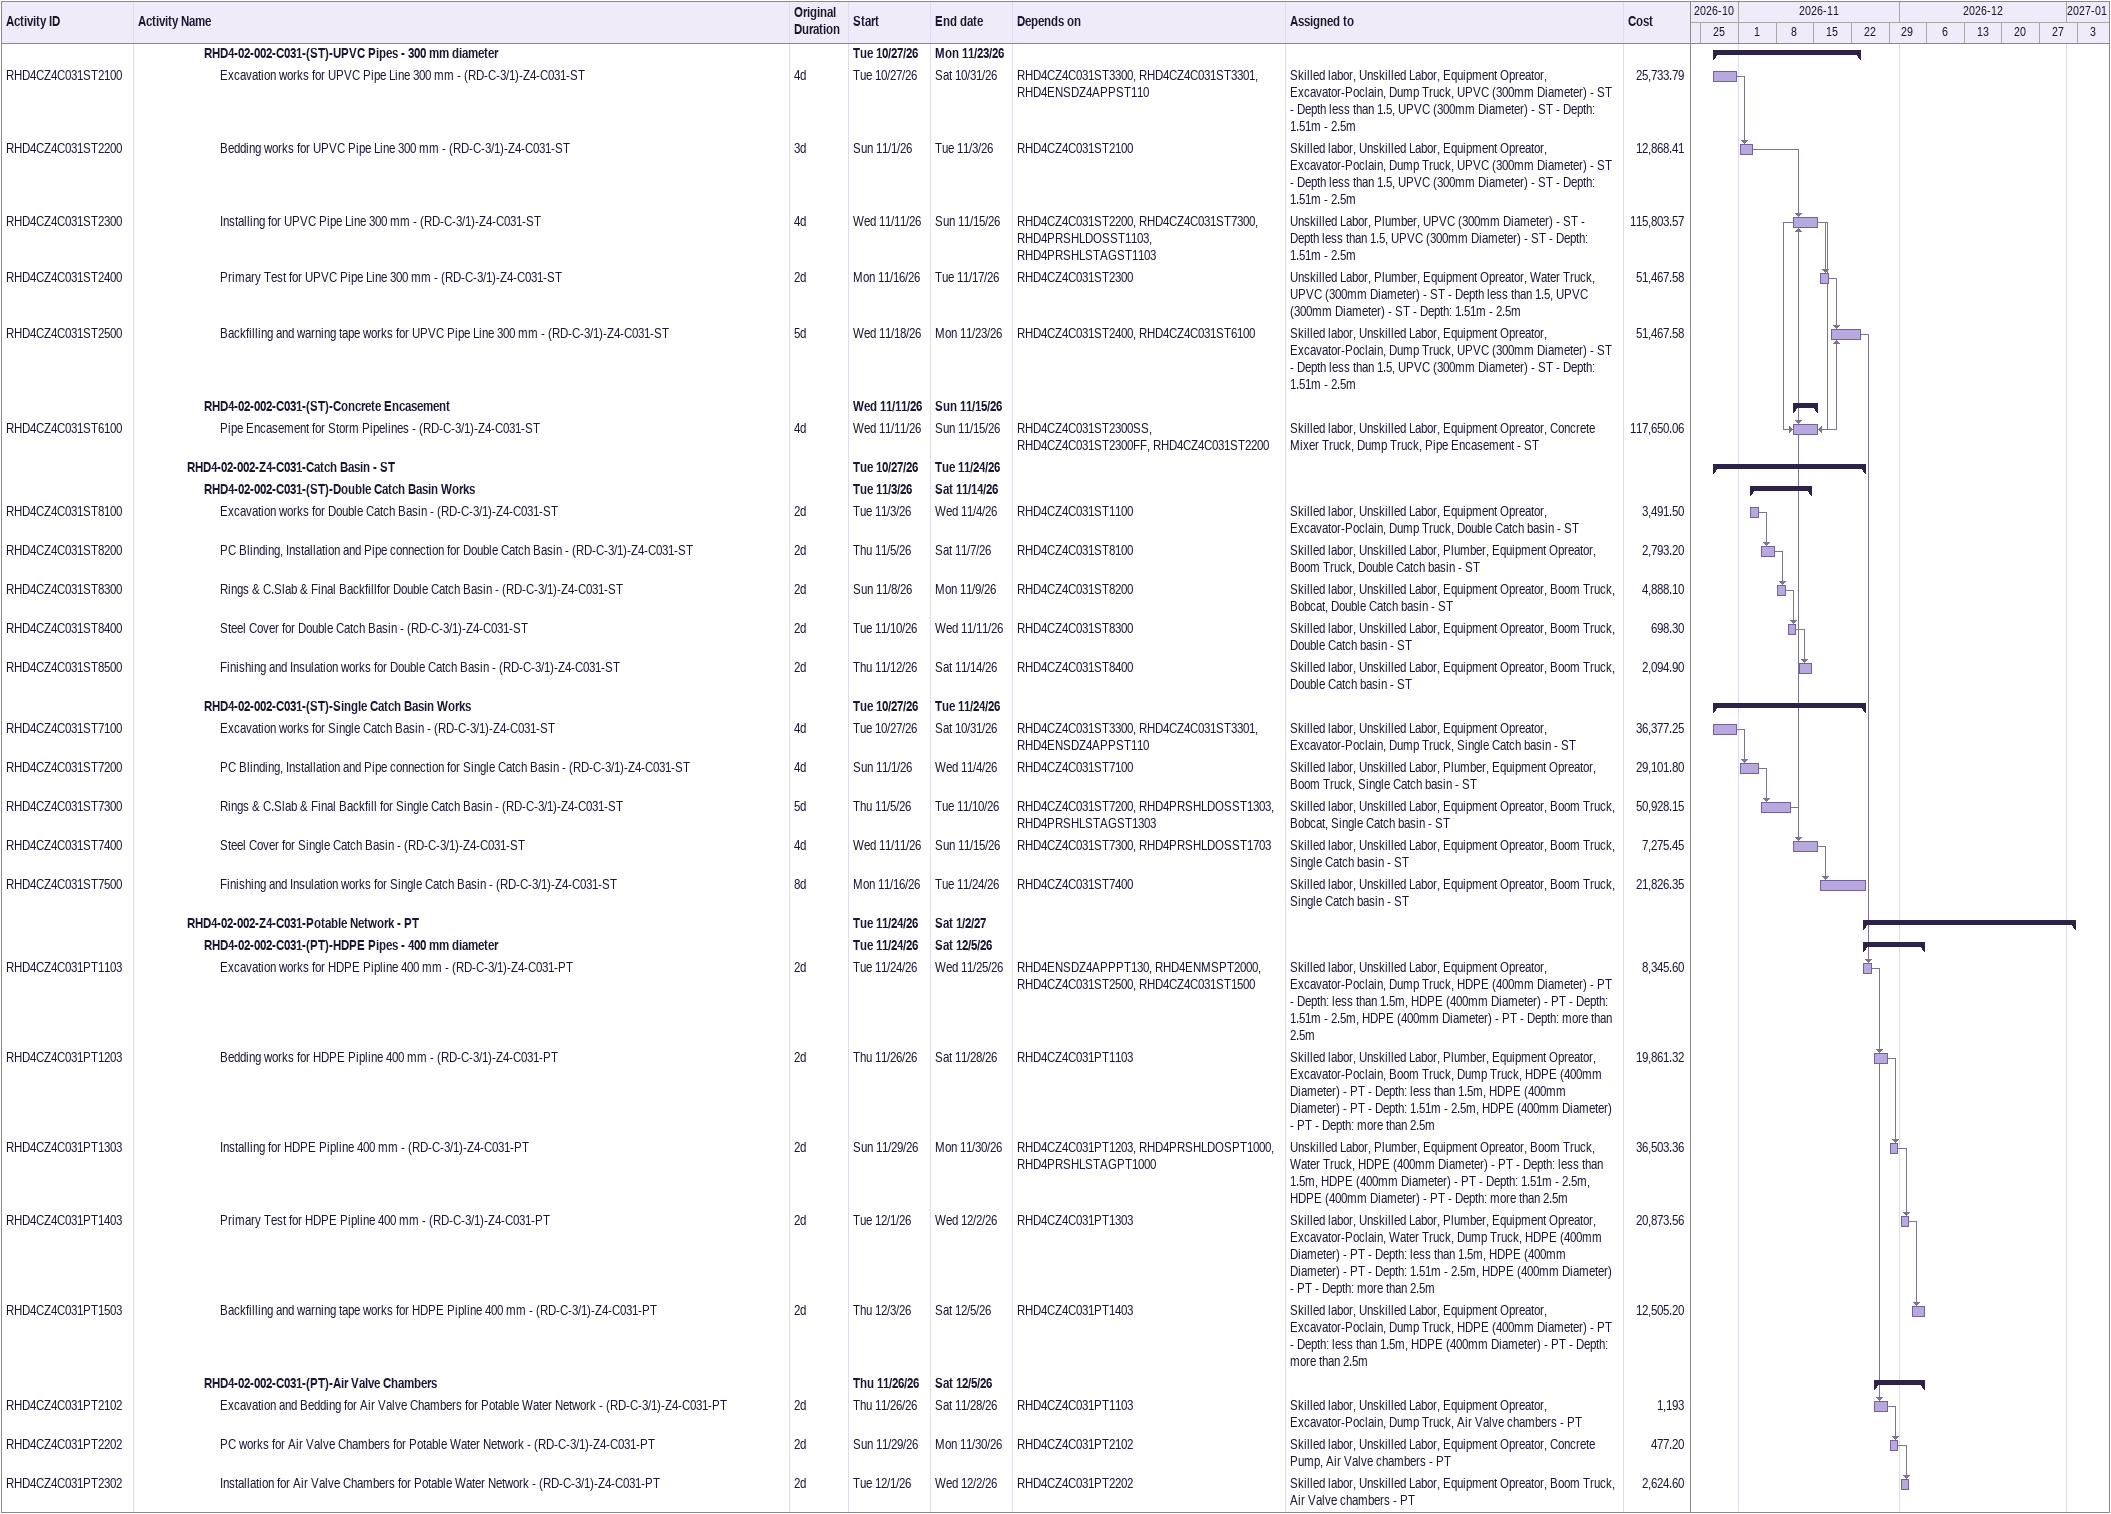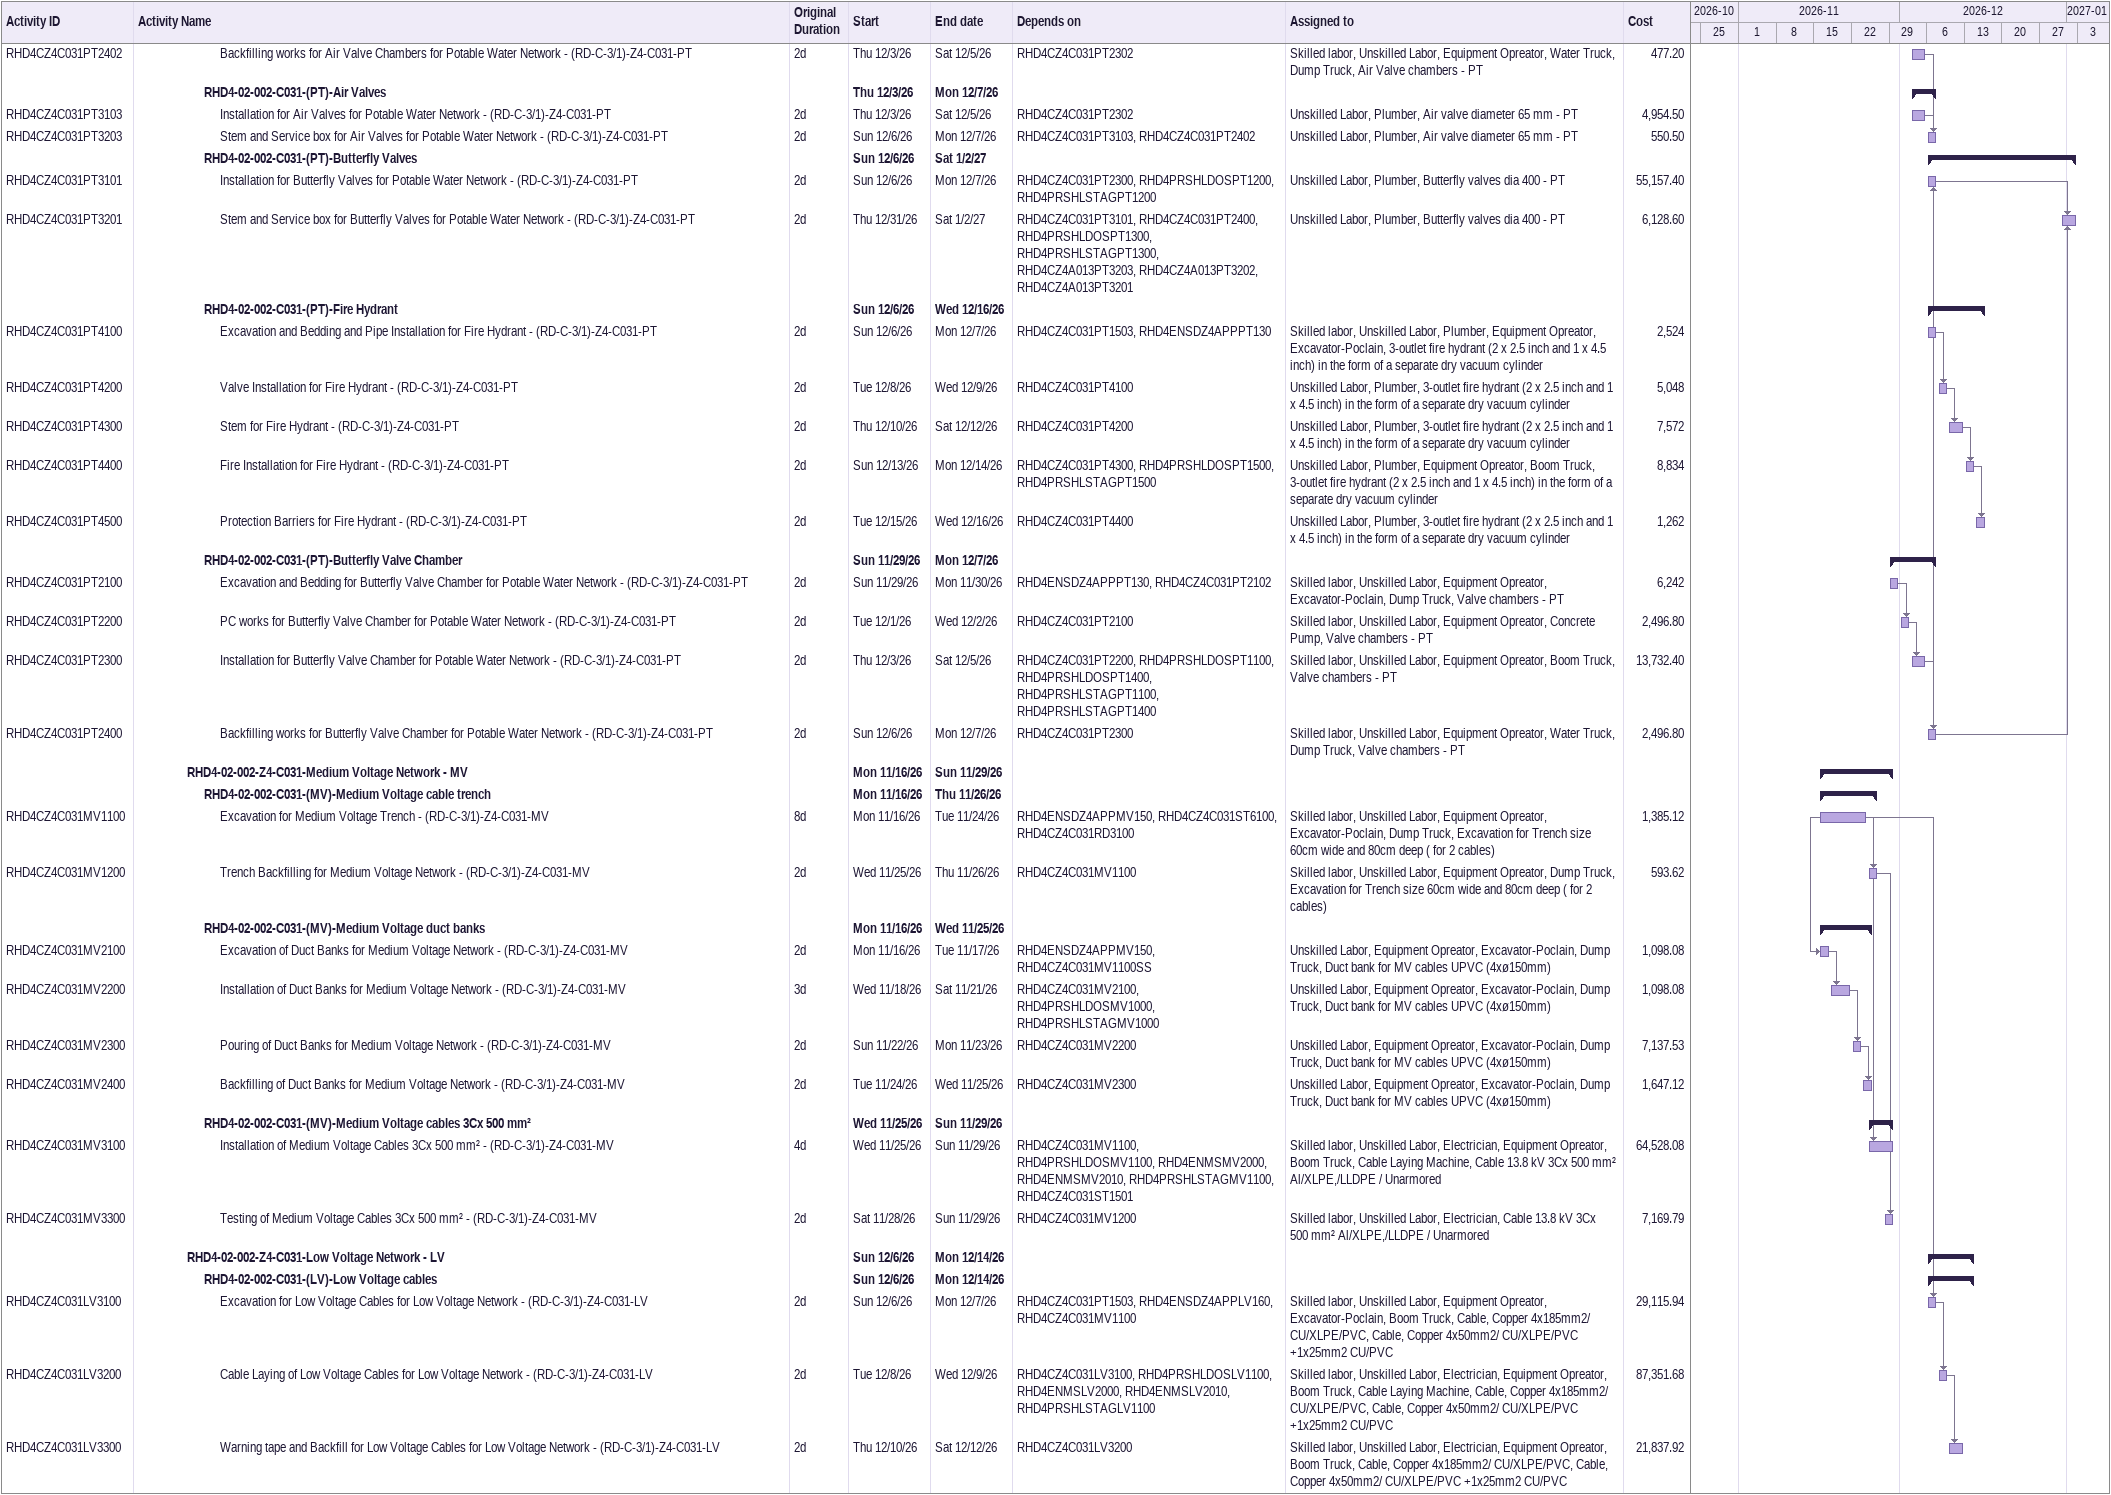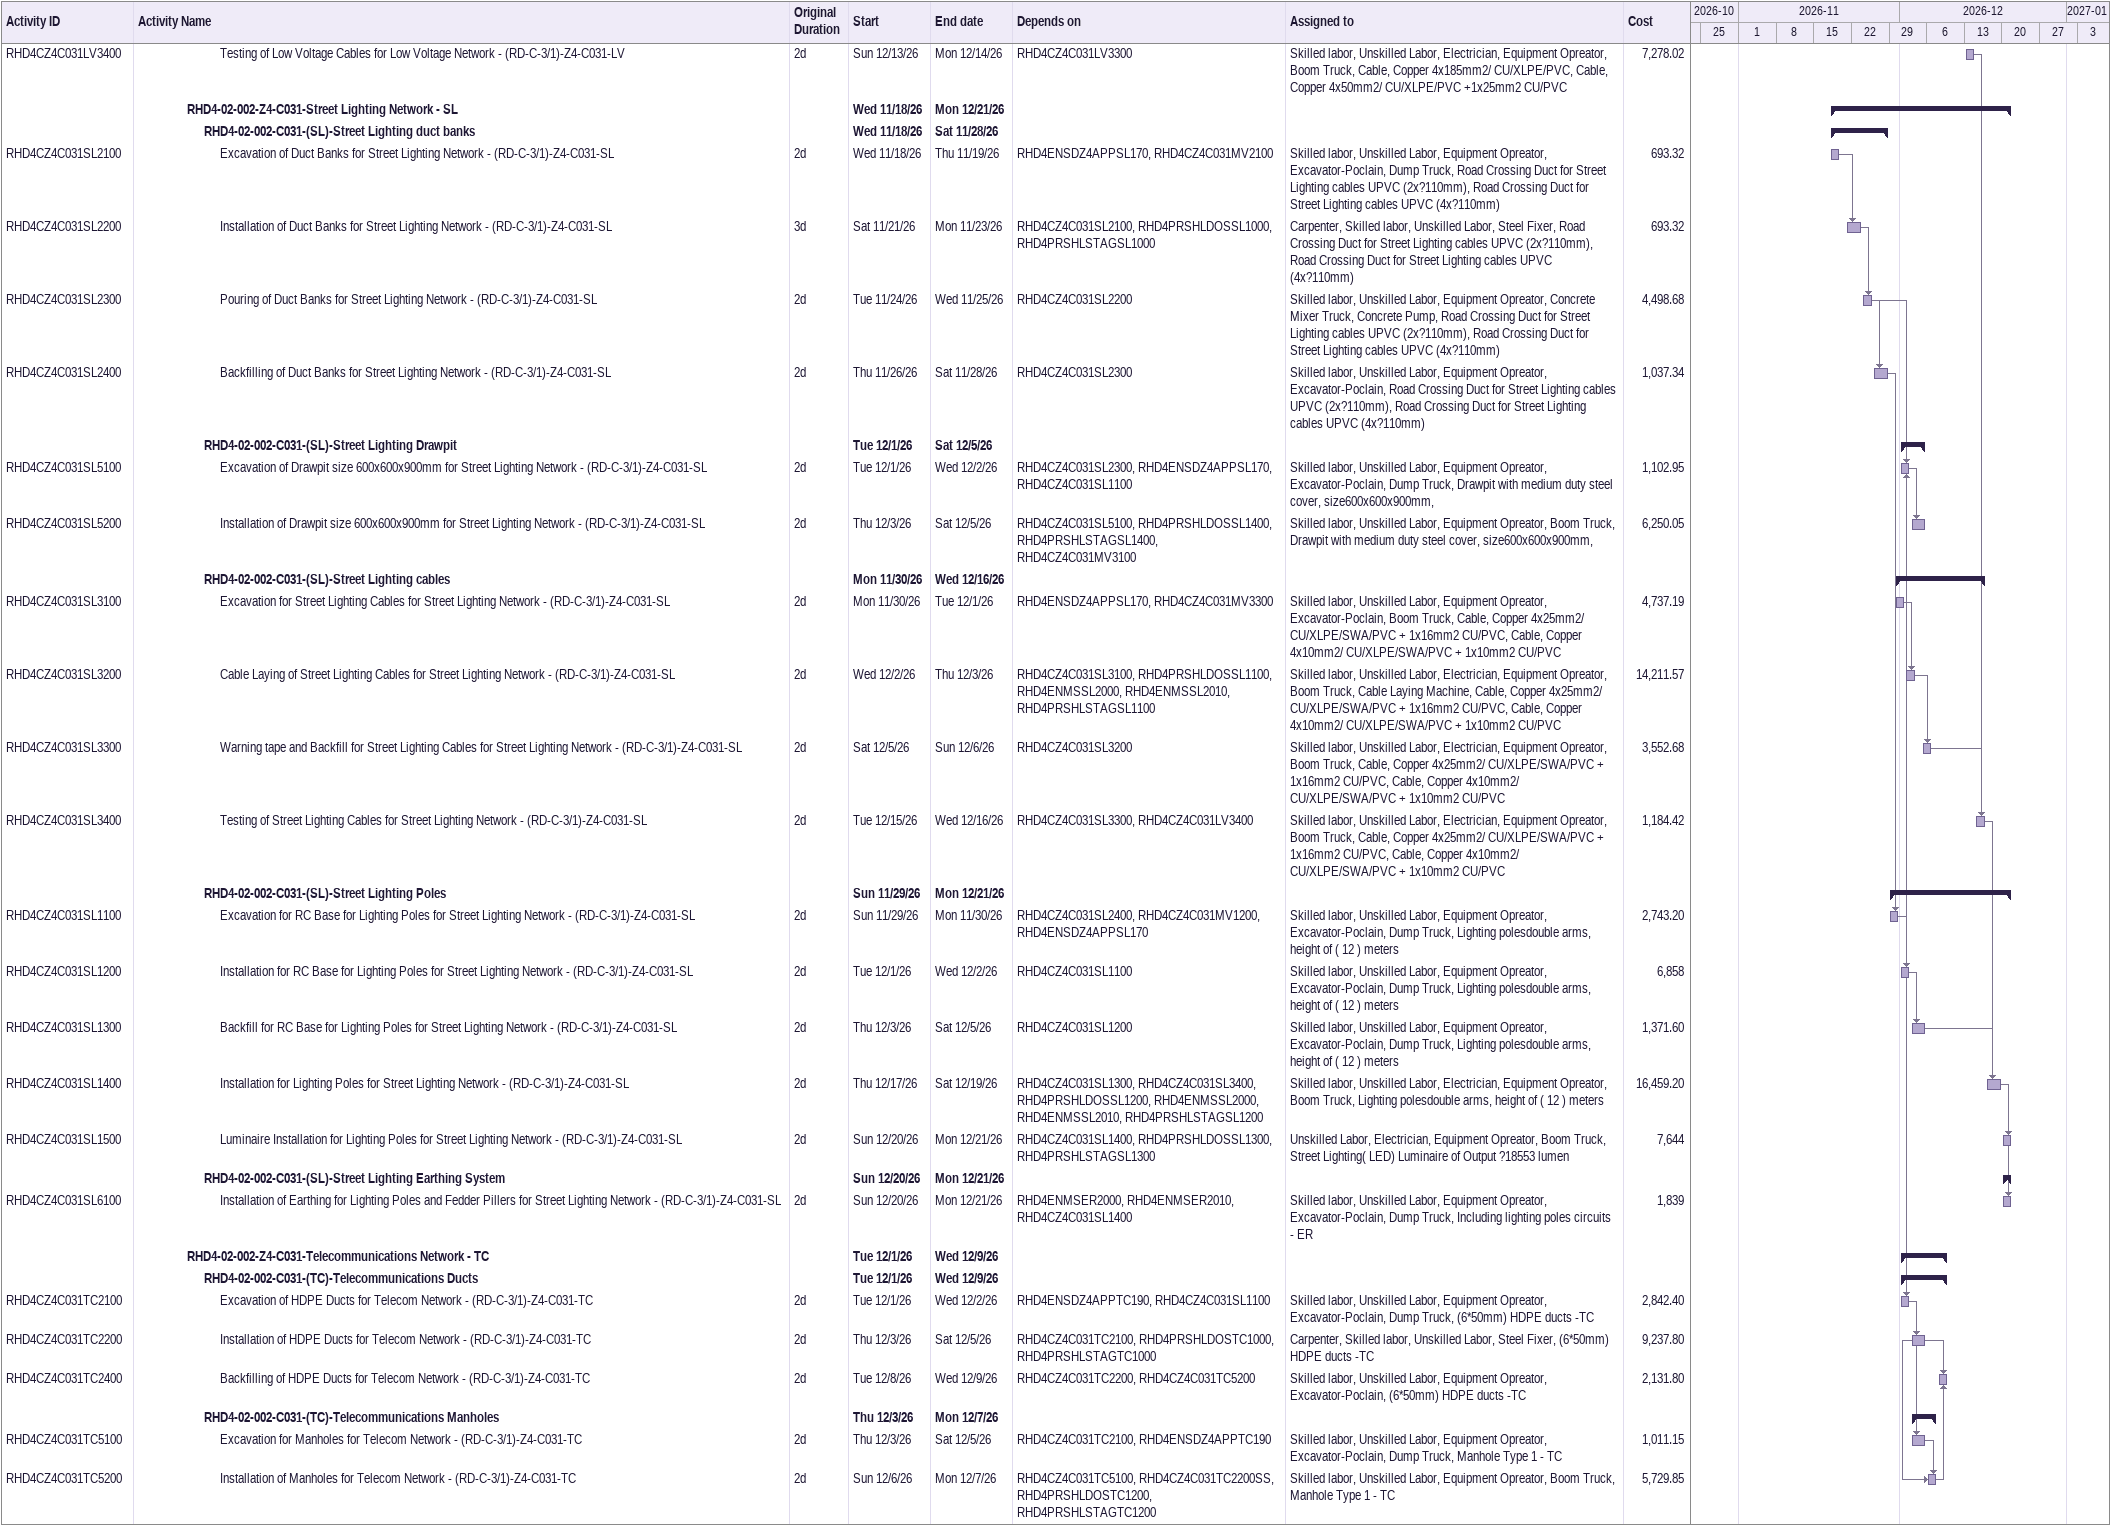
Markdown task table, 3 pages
| ID | Level | Task | Original duration | Start | Finish | Predecessors | Resources | Cost |
|---|---|---|---|---|---|---|---|---|
|  | 5 | **RHD4-02-002-C031-(ST)-UPVC Pipes - 300 mm diameter** |  | 2026-10-27 | 2026-11-23 |  |  |  |
| RHD4CZ4C031ST2100 | 6 | Excavation works for UPVC Pipe Line 300 mm - (RD-C-3/1)-Z4-C031-ST | 4d | 2026-10-27 | 2026-10-31 | RHD4CZ4C031ST3300, RHD4CZ4C031ST3301, RHD4ENSDZ4APPST110 | Skilled labor, Unskilled Labor, Equipment Opreator, Excavator-Poclain, Dump Truck, UPVC (300mm Diameter) - ST - Depth less than 1.5, UPVC (300mm Diameter) - ST - Depth: 1.51m - 2.5m | 25733.79 |
| RHD4CZ4C031ST2200 | 6 | Bedding works for UPVC Pipe Line 300 mm - (RD-C-3/1)-Z4-C031-ST | 3d | 2026-11-01 | 2026-11-03 | RHD4CZ4C031ST2100 | Skilled labor, Unskilled Labor, Equipment Opreator, Excavator-Poclain, Dump Truck, UPVC (300mm Diameter) - ST - Depth less than 1.5, UPVC (300mm Diameter) - ST - Depth: 1.51m - 2.5m | 12868.41 |
| RHD4CZ4C031ST2300 | 6 | Installing for UPVC Pipe Line 300 mm - (RD-C-3/1)-Z4-C031-ST | 4d | 2026-11-11 | 2026-11-15 | RHD4CZ4C031ST2200, RHD4CZ4C031ST7300, RHD4PRSHLDOSST1103, RHD4PRSHLSTAGST1103 | Unskilled Labor, Plumber, UPVC (300mm Diameter) - ST - Depth less than 1.5, UPVC (300mm Diameter) - ST - Depth: 1.51m - 2.5m | 115803.57 |
| RHD4CZ4C031ST2400 | 6 | Primary Test for UPVC Pipe Line 300 mm - (RD-C-3/1)-Z4-C031-ST | 2d | 2026-11-16 | 2026-11-17 | RHD4CZ4C031ST2300 | Unskilled Labor, Plumber, Equipment Opreator, Water Truck, UPVC (300mm Diameter) - ST - Depth less than 1.5, UPVC (300mm Diameter) - ST - Depth: 1.51m - 2.5m | 51467.58 |
| RHD4CZ4C031ST2500 | 6 | Backfilling and warning tape works for UPVC Pipe Line 300 mm - (RD-C-3/1)-Z4-C031-ST | 5d | 2026-11-18 | 2026-11-23 | RHD4CZ4C031ST2400, RHD4CZ4C031ST6100 | Skilled labor, Unskilled Labor, Equipment Opreator, Excavator-Poclain, Dump Truck, UPVC (300mm Diameter) - ST - Depth less than 1.5, UPVC (300mm Diameter) - ST - Depth: 1.51m - 2.5m | 51467.58 |
|  | 5 | **RHD4-02-002-C031-(ST)-Concrete Encasement** |  | 2026-11-11 | 2026-11-15 |  |  |  |
| RHD4CZ4C031ST6100 | 6 | Pipe Encasement for Storm Pipelines - (RD-C-3/1)-Z4-C031-ST | 4d | 2026-11-11 | 2026-11-15 | RHD4CZ4C031ST2300SS, RHD4CZ4C031ST2300FF, RHD4CZ4C031ST2200 | Skilled labor, Unskilled Labor, Equipment Opreator, Concrete Mixer Truck, Dump Truck, Pipe Encasement - ST | 117650.06 |
|  | 4 | **RHD4-02-002-Z4-C031-Catch Basin - ST** |  | 2026-10-27 | 2026-11-24 |  |  |  |
|  | 5 | **RHD4-02-002-C031-(ST)-Double Catch Basin Works** |  | 2026-11-03 | 2026-11-14 |  |  |  |
| RHD4CZ4C031ST8100 | 6 | Excavation works for Double Catch Basin - (RD-C-3/1)-Z4-C031-ST | 2d | 2026-11-03 | 2026-11-04 | RHD4CZ4C031ST1100 | Skilled labor, Unskilled Labor, Equipment Opreator, Excavator-Poclain, Dump Truck, Double Catch basin - ST | 3491.50 |
| RHD4CZ4C031ST8200 | 6 | PC Blinding, Installation and Pipe connection for Double Catch Basin - (RD-C-3/1)-Z4-C031-ST | 2d | 2026-11-05 | 2026-11-07 | RHD4CZ4C031ST8100 | Skilled labor, Unskilled Labor, Plumber, Equipment Opreator, Boom Truck, Double Catch basin - ST | 2793.20 |
| RHD4CZ4C031ST8300 | 6 | Rings & C.Slab & Final Backfillfor Double Catch Basin - (RD-C-3/1)-Z4-C031-ST | 2d | 2026-11-08 | 2026-11-09 | RHD4CZ4C031ST8200 | Skilled labor, Unskilled Labor, Equipment Opreator, Boom Truck, Bobcat, Double Catch basin - ST | 4888.10 |
| RHD4CZ4C031ST8400 | 6 | Steel Cover for Double Catch Basin - (RD-C-3/1)-Z4-C031-ST | 2d | 2026-11-10 | 2026-11-11 | RHD4CZ4C031ST8300 | Skilled labor, Unskilled Labor, Equipment Opreator, Boom Truck, Double Catch basin - ST | 698.30 |
| RHD4CZ4C031ST8500 | 6 | Finishing and Insulation works for Double Catch Basin - (RD-C-3/1)-Z4-C031-ST | 2d | 2026-11-12 | 2026-11-14 | RHD4CZ4C031ST8400 | Skilled labor, Unskilled Labor, Equipment Opreator, Boom Truck, Double Catch basin - ST | 2094.90 |
|  | 5 | **RHD4-02-002-C031-(ST)-Single Catch Basin Works** |  | 2026-10-27 | 2026-11-24 |  |  |  |
| RHD4CZ4C031ST7100 | 6 | Excavation works for Single Catch Basin - (RD-C-3/1)-Z4-C031-ST | 4d | 2026-10-27 | 2026-10-31 | RHD4CZ4C031ST3300, RHD4CZ4C031ST3301, RHD4ENSDZ4APPST110 | Skilled labor, Unskilled Labor, Equipment Opreator, Excavator-Poclain, Dump Truck, Single Catch basin - ST | 36377.25 |
| RHD4CZ4C031ST7200 | 6 | PC Blinding, Installation and Pipe connection for Single Catch Basin - (RD-C-3/1)-Z4-C031-ST | 4d | 2026-11-01 | 2026-11-04 | RHD4CZ4C031ST7100 | Skilled labor, Unskilled Labor, Plumber, Equipment Opreator, Boom Truck, Single Catch basin - ST | 29101.80 |
| RHD4CZ4C031ST7300 | 6 | Rings & C.Slab & Final Backfill for Single Catch Basin - (RD-C-3/1)-Z4-C031-ST | 5d | 2026-11-05 | 2026-11-10 | RHD4CZ4C031ST7200, RHD4PRSHLDOSST1303, RHD4PRSHLSTAGST1303 | Skilled labor, Unskilled Labor, Equipment Opreator, Boom Truck, Bobcat, Single Catch basin - ST | 50928.15 |
| RHD4CZ4C031ST7400 | 6 | Steel Cover for Single Catch Basin - (RD-C-3/1)-Z4-C031-ST | 4d | 2026-11-11 | 2026-11-15 | RHD4CZ4C031ST7300, RHD4PRSHLDOSST1703 | Skilled labor, Unskilled Labor, Equipment Opreator, Boom Truck, Single Catch basin - ST | 7275.45 |
| RHD4CZ4C031ST7500 | 6 | Finishing and Insulation works for Single Catch Basin - (RD-C-3/1)-Z4-C031-ST | 8d | 2026-11-16 | 2026-11-24 | RHD4CZ4C031ST7400 | Skilled labor, Unskilled Labor, Equipment Opreator, Boom Truck, Single Catch basin - ST | 21826.35 |
|  | 4 | **RHD4-02-002-Z4-C031-Potable Network - PT** |  | 2026-11-24 | 2027-01-02 |  |  |  |
|  | 5 | **RHD4-02-002-C031-(PT)-HDPE Pipes - 400 mm diameter** |  | 2026-11-24 | 2026-12-05 |  |  |  |
| RHD4CZ4C031PT1103 | 6 | Excavation works for HDPE Pipline 400 mm - (RD-C-3/1)-Z4-C031-PT | 2d | 2026-11-24 | 2026-11-25 | RHD4ENSDZ4APPPT130, RHD4ENMSPT2000, RHD4CZ4C031ST2500, RHD4CZ4C031ST1500 | Skilled labor, Unskilled Labor, Equipment Opreator, Excavator-Poclain, Dump Truck, HDPE (400mm Diameter) - PT - Depth: less than 1.5m, HDPE (400mm Diameter) - PT - Depth: 1.51m - 2.5m, HDPE (400mm Diameter) - PT - Depth: more than 2.5m | 8345.60 |
| RHD4CZ4C031PT1203 | 6 | Bedding works for HDPE Pipline 400 mm - (RD-C-3/1)-Z4-C031-PT | 2d | 2026-11-26 | 2026-11-28 | RHD4CZ4C031PT1103 | Skilled labor, Unskilled Labor, Plumber, Equipment Opreator, Excavator-Poclain, Boom Truck, Dump Truck, HDPE (400mm Diameter) - PT - Depth: less than 1.5m, HDPE (400mm Diameter) - PT - Depth: 1.51m - 2.5m, HDPE (400mm Diameter) - PT - Depth: more than 2.5m | 19861.32 |
| RHD4CZ4C031PT1303 | 6 | Installing for HDPE Pipline 400 mm - (RD-C-3/1)-Z4-C031-PT | 2d | 2026-11-29 | 2026-11-30 | RHD4CZ4C031PT1203, RHD4PRSHLDOSPT1000, RHD4PRSHLSTAGPT1000 | Unskilled Labor, Plumber, Equipment Opreator, Boom Truck, Water Truck, HDPE (400mm Diameter) - PT - Depth: less than 1.5m, HDPE (400mm Diameter) - PT - Depth: 1.51m - 2.5m, HDPE (400mm Diameter) - PT - Depth: more than 2.5m | 36503.36 |
| RHD4CZ4C031PT1403 | 6 | Primary Test for HDPE Pipline 400 mm - (RD-C-3/1)-Z4-C031-PT | 2d | 2026-12-01 | 2026-12-02 | RHD4CZ4C031PT1303 | Skilled labor, Unskilled Labor, Plumber, Equipment Opreator, Excavator-Poclain, Water Truck, Dump Truck, HDPE (400mm Diameter) - PT - Depth: less than 1.5m, HDPE (400mm Diameter) - PT - Depth: 1.51m - 2.5m, HDPE (400mm Diameter) - PT - Depth: more than 2.5m | 20873.56 |
| RHD4CZ4C031PT1503 | 6 | Backfilling and warning tape works for HDPE Pipline 400 mm - (RD-C-3/1)-Z4-C031-PT | 2d | 2026-12-03 | 2026-12-05 | RHD4CZ4C031PT1403 | Skilled labor, Unskilled Labor, Equipment Opreator, Excavator-Poclain, Dump Truck, HDPE (400mm Diameter) - PT - Depth: less than 1.5m, HDPE (400mm Diameter) - PT - Depth: more than 2.5m | 12505.20 |
|  | 5 | **RHD4-02-002-C031-(PT)-Air Valve Chambers** |  | 2026-11-26 | 2026-12-05 |  |  |  |
| RHD4CZ4C031PT2102 | 6 | Excavation and Bedding for Air Valve Chambers for Potable Water Network - (RD-C-3/1)-Z4-C031-PT | 2d | 2026-11-26 | 2026-11-28 | RHD4CZ4C031PT1103 | Skilled labor, Unskilled Labor, Equipment Opreator, Excavator-Poclain, Dump Truck, Air Valve chambers - PT | 1193 |
| RHD4CZ4C031PT2202 | 6 | PC works for Air Valve Chambers for Potable Water Network - (RD-C-3/1)-Z4-C031-PT | 2d | 2026-11-29 | 2026-11-30 | RHD4CZ4C031PT2102 | Skilled labor, Unskilled Labor, Equipment Opreator, Concrete Pump, Air Valve chambers - PT | 477.20 |
| RHD4CZ4C031PT2302 | 6 | Installation for Air Valve Chambers for Potable Water Network - (RD-C-3/1)-Z4-C031-PT | 2d | 2026-12-01 | 2026-12-02 | RHD4CZ4C031PT2202 | Skilled labor, Unskilled Labor, Equipment Opreator, Boom Truck, Air Valve chambers - PT | 2624.60 |
| RHD4CZ4C031PT2402 | 6 | Backfilling works for Air Valve Chambers for Potable Water Network - (RD-C-3/1)-Z4-C031-PT | 2d | 2026-12-03 | 2026-12-05 | RHD4CZ4C031PT2302 | Skilled labor, Unskilled Labor, Equipment Opreator, Water Truck, Dump Truck, Air Valve chambers - PT | 477.20 |
|  | 5 | **RHD4-02-002-C031-(PT)-Air Valves** |  | 2026-12-03 | 2026-12-07 |  |  |  |
| RHD4CZ4C031PT3103 | 6 | Installation for Air Valves for Potable Water Network - (RD-C-3/1)-Z4-C031-PT | 2d | 2026-12-03 | 2026-12-05 | RHD4CZ4C031PT2302 | Unskilled Labor, Plumber, Air valve diameter 65 mm - PT | 4954.50 |
| RHD4CZ4C031PT3203 | 6 | Stem and Service box for Air Valves for Potable Water Network - (RD-C-3/1)-Z4-C031-PT | 2d | 2026-12-06 | 2026-12-07 | RHD4CZ4C031PT3103, RHD4CZ4C031PT2402 | Unskilled Labor, Plumber, Air valve diameter 65 mm - PT | 550.50 |
|  | 5 | **RHD4-02-002-C031-(PT)-Butterfly Valves** |  | 2026-12-06 | 2027-01-02 |  |  |  |
| RHD4CZ4C031PT3101 | 6 | Installation for Butterfly Valves for Potable Water Network - (RD-C-3/1)-Z4-C031-PT | 2d | 2026-12-06 | 2026-12-07 | RHD4CZ4C031PT2300, RHD4PRSHLDOSPT1200, RHD4PRSHLSTAGPT1200 | Unskilled Labor, Plumber, Butterfly valves dia 400 - PT | 55157.40 |
| RHD4CZ4C031PT3201 | 6 | Stem and Service box for Butterfly Valves for Potable Water Network - (RD-C-3/1)-Z4-C031-PT | 2d | 2026-12-31 | 2027-01-02 | RHD4CZ4C031PT3101, RHD4CZ4C031PT2400, RHD4PRSHLDOSPT1300, RHD4PRSHLSTAGPT1300, RHD4CZ4A013PT3203, RHD4CZ4A013PT3202, RHD4CZ4A013PT3201 | Unskilled Labor, Plumber, Butterfly valves dia 400 - PT | 6128.60 |
|  | 5 | **RHD4-02-002-C031-(PT)-Fire Hydrant** |  | 2026-12-06 | 2026-12-16 |  |  |  |
| RHD4CZ4C031PT4100 | 6 | Excavation and Bedding and Pipe Installation for Fire Hydrant - (RD-C-3/1)-Z4-C031-PT | 2d | 2026-12-06 | 2026-12-07 | RHD4CZ4C031PT1503, RHD4ENSDZ4APPPT130 | Skilled labor, Unskilled Labor, Plumber, Equipment Opreator, Excavator-Poclain, 3-outlet fire hydrant (2 x 2.5 inch and 1 x 4.5 inch) in the form of a separate dry vacuum cylinder | 2524 |
| RHD4CZ4C031PT4200 | 6 | Valve Installation for Fire Hydrant - (RD-C-3/1)-Z4-C031-PT | 2d | 2026-12-08 | 2026-12-09 | RHD4CZ4C031PT4100 | Unskilled Labor, Plumber, 3-outlet fire hydrant (2 x 2.5 inch and 1 x 4.5 inch) in the form of a separate dry vacuum cylinder | 5048 |
| RHD4CZ4C031PT4300 | 6 | Stem for Fire Hydrant - (RD-C-3/1)-Z4-C031-PT | 2d | 2026-12-10 | 2026-12-12 | RHD4CZ4C031PT4200 | Unskilled Labor, Plumber, 3-outlet fire hydrant (2 x 2.5 inch and 1 x 4.5 inch) in the form of a separate dry vacuum cylinder | 7572 |
| RHD4CZ4C031PT4400 | 6 | Fire Installation for Fire Hydrant - (RD-C-3/1)-Z4-C031-PT | 2d | 2026-12-13 | 2026-12-14 | RHD4CZ4C031PT4300, RHD4PRSHLDOSPT1500, RHD4PRSHLSTAGPT1500 | Unskilled Labor, Plumber, Equipment Opreator, Boom Truck, 3-outlet fire hydrant (2 x 2.5 inch and 1 x 4.5 inch) in the form of a separate dry vacuum cylinder | 8834 |
| RHD4CZ4C031PT4500 | 6 | Protection Barriers for Fire Hydrant - (RD-C-3/1)-Z4-C031-PT | 2d | 2026-12-15 | 2026-12-16 | RHD4CZ4C031PT4400 | Unskilled Labor, Plumber, 3-outlet fire hydrant (2 x 2.5 inch and 1 x 4.5 inch) in the form of a separate dry vacuum cylinder | 1262 |
|  | 5 | **RHD4-02-002-C031-(PT)-Butterfly Valve Chamber** |  | 2026-11-29 | 2026-12-07 |  |  |  |
| RHD4CZ4C031PT2100 | 6 | Excavation and Bedding for Butterfly Valve Chamber for Potable Water Network - (RD-C-3/1)-Z4-C031-PT | 2d | 2026-11-29 | 2026-11-30 | RHD4ENSDZ4APPPT130, RHD4CZ4C031PT2102 | Skilled labor, Unskilled Labor, Equipment Opreator, Excavator-Poclain, Dump Truck, Valve chambers - PT | 6242 |
| RHD4CZ4C031PT2200 | 6 | PC works for Butterfly Valve Chamber for Potable Water Network - (RD-C-3/1)-Z4-C031-PT | 2d | 2026-12-01 | 2026-12-02 | RHD4CZ4C031PT2100 | Skilled labor, Unskilled Labor, Equipment Opreator, Concrete Pump, Valve chambers - PT | 2496.80 |
| RHD4CZ4C031PT2300 | 6 | Installation for Butterfly Valve Chamber for Potable Water Network - (RD-C-3/1)-Z4-C031-PT | 2d | 2026-12-03 | 2026-12-05 | RHD4CZ4C031PT2200, RHD4PRSHLDOSPT1100, RHD4PRSHLDOSPT1400, RHD4PRSHLSTAGPT1100, RHD4PRSHLSTAGPT1400 | Skilled labor, Unskilled Labor, Equipment Opreator, Boom Truck, Valve chambers - PT | 13732.40 |
| RHD4CZ4C031PT2400 | 6 | Backfilling works for Butterfly Valve Chamber for Potable Water Network - (RD-C-3/1)-Z4-C031-PT | 2d | 2026-12-06 | 2026-12-07 | RHD4CZ4C031PT2300 | Skilled labor, Unskilled Labor, Equipment Opreator, Water Truck, Dump Truck, Valve chambers - PT | 2496.80 |
|  | 4 | **RHD4-02-002-Z4-C031-Medium Voltage Network - MV** |  | 2026-11-16 | 2026-11-29 |  |  |  |
|  | 5 | **RHD4-02-002-C031-(MV)-Medium Voltage cable trench** |  | 2026-11-16 | 2026-11-26 |  |  |  |
| RHD4CZ4C031MV1100 | 6 | Excavation for Medium Voltage Trench - (RD-C-3/1)-Z4-C031-MV | 8d | 2026-11-16 | 2026-11-24 | RHD4ENSDZ4APPMV150, RHD4CZ4C031ST6100, RHD4CZ4C031RD3100 | Skilled labor, Unskilled Labor, Equipment Opreator, Excavator-Poclain, Dump Truck, Excavation for Trench size 60cm wide and 80cm deep ( for 2 cables) | 1385.12 |
| RHD4CZ4C031MV1200 | 6 | Trench Backfilling for Medium Voltage Network - (RD-C-3/1)-Z4-C031-MV | 2d | 2026-11-25 | 2026-11-26 | RHD4CZ4C031MV1100 | Skilled labor, Unskilled Labor, Equipment Opreator, Dump Truck, Excavation for Trench size 60cm wide and 80cm deep ( for 2 cables) | 593.62 |
|  | 5 | **RHD4-02-002-C031-(MV)-Medium Voltage duct banks** |  | 2026-11-16 | 2026-11-25 |  |  |  |
| RHD4CZ4C031MV2100 | 6 | Excavation of Duct Banks for Medium Voltage Network - (RD-C-3/1)-Z4-C031-MV | 2d | 2026-11-16 | 2026-11-17 | RHD4ENSDZ4APPMV150, RHD4CZ4C031MV1100SS | Unskilled Labor, Equipment Opreator, Excavator-Poclain, Dump Truck, Duct bank for MV cables UPVC (4xø150mm) | 1098.08 |
| RHD4CZ4C031MV2200 | 6 | Installation of Duct Banks for Medium Voltage Network - (RD-C-3/1)-Z4-C031-MV | 3d | 2026-11-18 | 2026-11-21 | RHD4CZ4C031MV2100, RHD4PRSHLDOSMV1000, RHD4PRSHLSTAGMV1000 | Unskilled Labor, Equipment Opreator, Excavator-Poclain, Dump Truck, Duct bank for MV cables UPVC (4xø150mm) | 1098.08 |
| RHD4CZ4C031MV2300 | 6 | Pouring of Duct Banks for Medium Voltage Network - (RD-C-3/1)-Z4-C031-MV | 2d | 2026-11-22 | 2026-11-23 | RHD4CZ4C031MV2200 | Unskilled Labor, Equipment Opreator, Excavator-Poclain, Dump Truck, Duct bank for MV cables UPVC (4xø150mm) | 7137.53 |
| RHD4CZ4C031MV2400 | 6 | Backfilling of Duct Banks for Medium Voltage Network - (RD-C-3/1)-Z4-C031-MV | 2d | 2026-11-24 | 2026-11-25 | RHD4CZ4C031MV2300 | Unskilled Labor, Equipment Opreator, Excavator-Poclain, Dump Truck, Duct bank for MV cables UPVC (4xø150mm) | 1647.12 |
|  | 5 | **RHD4-02-002-C031-(MV)-Medium Voltage cables 3Cx 500 mm²** |  | 2026-11-25 | 2026-11-29 |  |  |  |
| RHD4CZ4C031MV3100 | 6 | Installation of Medium Voltage Cables 3Cx 500 mm² - (RD-C-3/1)-Z4-C031-MV | 4d | 2026-11-25 | 2026-11-29 | RHD4CZ4C031MV1100, RHD4PRSHLDOSMV1100, RHD4ENMSMV2000, RHD4ENMSMV2010, RHD4PRSHLSTAGMV1100, RHD4CZ4C031ST1501 | Skilled labor, Unskilled Labor, Electrician, Equipment Opreator, Boom Truck, Cable Laying Machine, Cable 13.8 kV 3Cx 500 mm² Al/XLPE,/LLDPE / Unarmored | 64528.08 |
| RHD4CZ4C031MV3300 | 6 | Testing of Medium Voltage Cables 3Cx 500 mm² - (RD-C-3/1)-Z4-C031-MV | 2d | 2026-11-28 | 2026-11-29 | RHD4CZ4C031MV1200 | Skilled labor, Unskilled Labor, Electrician, Cable 13.8 kV 3Cx 500 mm² Al/XLPE,/LLDPE / Unarmored | 7169.79 |
|  | 4 | **RHD4-02-002-Z4-C031-Low Voltage Network - LV** |  | 2026-12-06 | 2026-12-14 |  |  |  |
|  | 5 | **RHD4-02-002-C031-(LV)-Low Voltage cables** |  | 2026-12-06 | 2026-12-14 |  |  |  |
| RHD4CZ4C031LV3100 | 6 | Excavation for Low Voltage Cables for Low Voltage Network - (RD-C-3/1)-Z4-C031-LV | 2d | 2026-12-06 | 2026-12-07 | RHD4CZ4C031PT1503, RHD4ENSDZ4APPLV160, RHD4CZ4C031MV1100 | Skilled labor, Unskilled Labor, Equipment Opreator, Excavator-Poclain, Boom Truck, Cable, Copper 4x185mm2/ CU/XLPE/PVC, Cable, Copper 4x50mm2/ CU/XLPE/PVC +1x25mm2 CU/PVC | 29115.94 |
| RHD4CZ4C031LV3200 | 6 | Cable Laying of Low Voltage Cables for Low Voltage Network - (RD-C-3/1)-Z4-C031-LV | 2d | 2026-12-08 | 2026-12-09 | RHD4CZ4C031LV3100, RHD4PRSHLDOSLV1100, RHD4ENMSLV2000, RHD4ENMSLV2010, RHD4PRSHLSTAGLV1100 | Skilled labor, Unskilled Labor, Electrician, Equipment Opreator, Boom Truck, Cable Laying Machine, Cable, Copper 4x185mm2/ CU/XLPE/PVC, Cable, Copper 4x50mm2/ CU/XLPE/PVC +1x25mm2 CU/PVC | 87351.68 |
| RHD4CZ4C031LV3300 | 6 | Warning tape and Backfill for Low Voltage Cables for Low Voltage Network - (RD-C-3/1)-Z4-C031-LV | 2d | 2026-12-10 | 2026-12-12 | RHD4CZ4C031LV3200 | Skilled labor, Unskilled Labor, Electrician, Equipment Opreator, Boom Truck, Cable, Copper 4x185mm2/ CU/XLPE/PVC, Cable, Copper 4x50mm2/ CU/XLPE/PVC +1x25mm2 CU/PVC | 21837.92 |
| RHD4CZ4C031LV3400 | 6 | Testing of Low Voltage Cables for Low Voltage Network - (RD-C-3/1)-Z4-C031-LV | 2d | 2026-12-13 | 2026-12-14 | RHD4CZ4C031LV3300 | Skilled labor, Unskilled Labor, Electrician, Equipment Opreator, Boom Truck, Cable, Copper 4x185mm2/ CU/XLPE/PVC, Cable, Copper 4x50mm2/ CU/XLPE/PVC +1x25mm2 CU/PVC | 7278.02 |
|  | 4 | **RHD4-02-002-Z4-C031-Street Lighting Network - SL** |  | 2026-11-18 | 2026-12-21 |  |  |  |
|  | 5 | **RHD4-02-002-C031-(SL)-Street Lighting duct banks** |  | 2026-11-18 | 2026-11-28 |  |  |  |
| RHD4CZ4C031SL2100 | 6 | Excavation of Duct Banks for Street Lighting Network - (RD-C-3/1)-Z4-C031-SL | 2d | 2026-11-18 | 2026-11-19 | RHD4ENSDZ4APPSL170, RHD4CZ4C031MV2100 | Skilled labor, Unskilled Labor, Equipment Opreator, Excavator-Poclain, Dump Truck, Road Crossing Duct for Street Lighting cables UPVC (2x?110mm), Road Crossing Duct for Street Lighting cables UPVC (4x?110mm) | 693.32 |
| RHD4CZ4C031SL2200 | 6 | Installation of Duct Banks for Street Lighting Network - (RD-C-3/1)-Z4-C031-SL | 3d | 2026-11-21 | 2026-11-23 | RHD4CZ4C031SL2100, RHD4PRSHLDOSSL1000, RHD4PRSHLSTAGSL1000 | Carpenter, Skilled labor, Unskilled Labor, Steel Fixer, Road Crossing Duct for Street Lighting cables UPVC (2x?110mm), Road Crossing Duct for Street Lighting cables UPVC (4x?110mm) | 693.32 |
| RHD4CZ4C031SL2300 | 6 | Pouring of Duct Banks for Street Lighting Network - (RD-C-3/1)-Z4-C031-SL | 2d | 2026-11-24 | 2026-11-25 | RHD4CZ4C031SL2200 | Skilled labor, Unskilled Labor, Equipment Opreator, Concrete Mixer Truck, Concrete Pump, Road Crossing Duct for Street Lighting cables UPVC (2x?110mm), Road Crossing Duct for Street Lighting cables UPVC (4x?110mm) | 4498.68 |
| RHD4CZ4C031SL2400 | 6 | Backfilling of Duct Banks for Street Lighting Network - (RD-C-3/1)-Z4-C031-SL | 2d | 2026-11-26 | 2026-11-28 | RHD4CZ4C031SL2300 | Skilled labor, Unskilled Labor, Equipment Opreator, Excavator-Poclain, Road Crossing Duct for Street Lighting cables UPVC (2x?110mm), Road Crossing Duct for Street Lighting cables UPVC (4x?110mm) | 1037.34 |
|  | 5 | **RHD4-02-002-C031-(SL)-Street Lighting Drawpit** |  | 2026-12-01 | 2026-12-05 |  |  |  |
| RHD4CZ4C031SL5100 | 6 | Excavation of Drawpit size 600x600x900mm for Street Lighting Network - (RD-C-3/1)-Z4-C031-SL | 2d | 2026-12-01 | 2026-12-02 | RHD4CZ4C031SL2300, RHD4ENSDZ4APPSL170, RHD4CZ4C031SL1100 | Skilled labor, Unskilled Labor, Equipment Opreator, Excavator-Poclain, Dump Truck, Drawpit with medium duty steel cover, size600x600x900mm, | 1102.95 |
| RHD4CZ4C031SL5200 | 6 | Installation of Drawpit size 600x600x900mm for Street Lighting Network - (RD-C-3/1)-Z4-C031-SL | 2d | 2026-12-03 | 2026-12-05 | RHD4CZ4C031SL5100, RHD4PRSHLDOSSL1400, RHD4PRSHLSTAGSL1400, RHD4CZ4C031MV3100 | Skilled labor, Unskilled Labor, Equipment Opreator, Boom Truck, Drawpit with medium duty steel cover, size600x600x900mm, | 6250.05 |
|  | 5 | **RHD4-02-002-C031-(SL)-Street Lighting cables** |  | 2026-11-30 | 2026-12-16 |  |  |  |
| RHD4CZ4C031SL3100 | 6 | Excavation for Street Lighting Cables for Street Lighting Network - (RD-C-3/1)-Z4-C031-SL | 2d | 2026-11-30 | 2026-12-01 | RHD4ENSDZ4APPSL170, RHD4CZ4C031MV3300 | Skilled labor, Unskilled Labor, Equipment Opreator, Excavator-Poclain, Boom Truck, Cable, Copper 4x25mm2/ CU/XLPE/SWA/PVC + 1x16mm2 CU/PVC, Cable, Copper 4x10mm2/ CU/XLPE/SWA/PVC + 1x10mm2 CU/PVC | 4737.19 |
| RHD4CZ4C031SL3200 | 6 | Cable Laying of Street Lighting Cables for Street Lighting Network - (RD-C-3/1)-Z4-C031-SL | 2d | 2026-12-02 | 2026-12-03 | RHD4CZ4C031SL3100, RHD4PRSHLDOSSL1100, RHD4ENMSSL2000, RHD4ENMSSL2010, RHD4PRSHLSTAGSL1100 | Skilled labor, Unskilled Labor, Electrician, Equipment Opreator, Boom Truck, Cable Laying Machine, Cable, Copper 4x25mm2/ CU/XLPE/SWA/PVC + 1x16mm2 CU/PVC, Cable, Copper 4x10mm2/ CU/XLPE/SWA/PVC + 1x10mm2 CU/PVC | 14211.57 |
| RHD4CZ4C031SL3300 | 6 | Warning tape and Backfill for Street Lighting Cables for Street Lighting Network - (RD-C-3/1)-Z4-C031-SL | 2d | 2026-12-05 | 2026-12-06 | RHD4CZ4C031SL3200 | Skilled labor, Unskilled Labor, Electrician, Equipment Opreator, Boom Truck, Cable, Copper 4x25mm2/ CU/XLPE/SWA/PVC + 1x16mm2 CU/PVC, Cable, Copper 4x10mm2/ CU/XLPE/SWA/PVC + 1x10mm2 CU/PVC | 3552.68 |
| RHD4CZ4C031SL3400 | 6 | Testing of Street Lighting Cables for Street Lighting Network - (RD-C-3/1)-Z4-C031-SL | 2d | 2026-12-15 | 2026-12-16 | RHD4CZ4C031SL3300, RHD4CZ4C031LV3400 | Skilled labor, Unskilled Labor, Electrician, Equipment Opreator, Boom Truck, Cable, Copper 4x25mm2/ CU/XLPE/SWA/PVC + 1x16mm2 CU/PVC, Cable, Copper 4x10mm2/ CU/XLPE/SWA/PVC + 1x10mm2 CU/PVC | 1184.42 |
|  | 5 | **RHD4-02-002-C031-(SL)-Street Lighting Poles** |  | 2026-11-29 | 2026-12-21 |  |  |  |
| RHD4CZ4C031SL1100 | 6 | Excavation for RC Base for Lighting Poles for Street Lighting Network - (RD-C-3/1)-Z4-C031-SL | 2d | 2026-11-29 | 2026-11-30 | RHD4CZ4C031SL2400, RHD4CZ4C031MV1200, RHD4ENSDZ4APPSL170 | Skilled labor, Unskilled Labor, Equipment Opreator, Excavator-Poclain, Dump Truck, Lighting polesdouble arms, height of ( 12 ) meters | 2743.20 |
| RHD4CZ4C031SL1200 | 6 | Installation for RC Base for Lighting Poles for Street Lighting Network - (RD-C-3/1)-Z4-C031-SL | 2d | 2026-12-01 | 2026-12-02 | RHD4CZ4C031SL1100 | Skilled labor, Unskilled Labor, Equipment Opreator, Excavator-Poclain, Dump Truck, Lighting polesdouble arms, height of ( 12 ) meters | 6858 |
| RHD4CZ4C031SL1300 | 6 | Backfill for RC Base for Lighting Poles for Street Lighting Network - (RD-C-3/1)-Z4-C031-SL | 2d | 2026-12-03 | 2026-12-05 | RHD4CZ4C031SL1200 | Skilled labor, Unskilled Labor, Equipment Opreator, Excavator-Poclain, Dump Truck, Lighting polesdouble arms, height of ( 12 ) meters | 1371.60 |
| RHD4CZ4C031SL1400 | 6 | Installation for Lighting Poles for Street Lighting Network - (RD-C-3/1)-Z4-C031-SL | 2d | 2026-12-17 | 2026-12-19 | RHD4CZ4C031SL1300, RHD4CZ4C031SL3400, RHD4PRSHLDOSSL1200, RHD4ENMSSL2000, RHD4ENMSSL2010, RHD4PRSHLSTAGSL1200 | Skilled labor, Unskilled Labor, Electrician, Equipment Opreator, Boom Truck, Lighting polesdouble arms, height of ( 12 ) meters | 16459.20 |
| RHD4CZ4C031SL1500 | 6 | Luminaire Installation for Lighting Poles for Street Lighting Network - (RD-C-3/1)-Z4-C031-SL | 2d | 2026-12-20 | 2026-12-21 | RHD4CZ4C031SL1400, RHD4PRSHLDOSSL1300, RHD4PRSHLSTAGSL1300 | Unskilled Labor, Electrician, Equipment Opreator, Boom Truck, Street Lighting( LED) Luminaire of Output ?18553 lumen | 7644 |
|  | 5 | **RHD4-02-002-C031-(SL)-Street Lighting Earthing System** |  | 2026-12-20 | 2026-12-21 |  |  |  |
| RHD4CZ4C031SL6100 | 6 | Installation of Earthing for Lighting Poles and Fedder Pillers for Street Lighting Network - (RD-C-3/1)-Z4-C031-SL | 2d | 2026-12-20 | 2026-12-21 | RHD4ENMSER2000, RHD4ENMSER2010, RHD4CZ4C031SL1400 | Skilled labor, Unskilled Labor, Equipment Opreator, Excavator-Poclain, Dump Truck, Including lighting poles circuits - ER | 1839 |
|  | 4 | **RHD4-02-002-Z4-C031-Telecommunications Network - TC** |  | 2026-12-01 | 2026-12-09 |  |  |  |
|  | 5 | **RHD4-02-002-C031-(TC)-Telecommunications Ducts** |  | 2026-12-01 | 2026-12-09 |  |  |  |
| RHD4CZ4C031TC2100 | 6 | Excavation of HDPE Ducts for Telecom Network - (RD-C-3/1)-Z4-C031-TC | 2d | 2026-12-01 | 2026-12-02 | RHD4ENSDZ4APPTC190, RHD4CZ4C031SL1100 | Skilled labor, Unskilled Labor, Equipment Opreator, Excavator-Poclain, Dump Truck, (6*50mm) HDPE ducts -TC | 2842.40 |
| RHD4CZ4C031TC2200 | 6 | Installation of HDPE Ducts for Telecom Network - (RD-C-3/1)-Z4-C031-TC | 2d | 2026-12-03 | 2026-12-05 | RHD4CZ4C031TC2100, RHD4PRSHLDOSTC1000, RHD4PRSHLSTAGTC1000 | Carpenter, Skilled labor, Unskilled Labor, Steel Fixer, (6*50mm) HDPE ducts -TC | 9237.80 |
| RHD4CZ4C031TC2400 | 6 | Backfilling of HDPE Ducts for Telecom Network - (RD-C-3/1)-Z4-C031-TC | 2d | 2026-12-08 | 2026-12-09 | RHD4CZ4C031TC2200, RHD4CZ4C031TC5200 | Skilled labor, Unskilled Labor, Equipment Opreator, Excavator-Poclain, (6*50mm) HDPE ducts -TC | 2131.80 |
|  | 5 | **RHD4-02-002-C031-(TC)-Telecommunications Manholes** |  | 2026-12-03 | 2026-12-07 |  |  |  |
| RHD4CZ4C031TC5100 | 6 | Excavation for Manholes for Telecom Network - (RD-C-3/1)-Z4-C031-TC | 2d | 2026-12-03 | 2026-12-05 | RHD4CZ4C031TC2100, RHD4ENSDZ4APPTC190 | Skilled labor, Unskilled Labor, Equipment Opreator, Excavator-Poclain, Dump Truck, Manhole Type 1 - TC | 1011.15 |
| RHD4CZ4C031TC5200 | 6 | Installation of Manholes for Telecom Network - (RD-C-3/1)-Z4-C031-TC | 2d | 2026-12-06 | 2026-12-07 | RHD4CZ4C031TC5100, RHD4CZ4C031TC2200SS, RHD4PRSHLDOSTC1200, RHD4PRSHLSTAGTC1200 | Skilled labor, Unskilled Labor, Equipment Opreator, Boom Truck, Manhole Type 1 - TC | 5729.85 |
